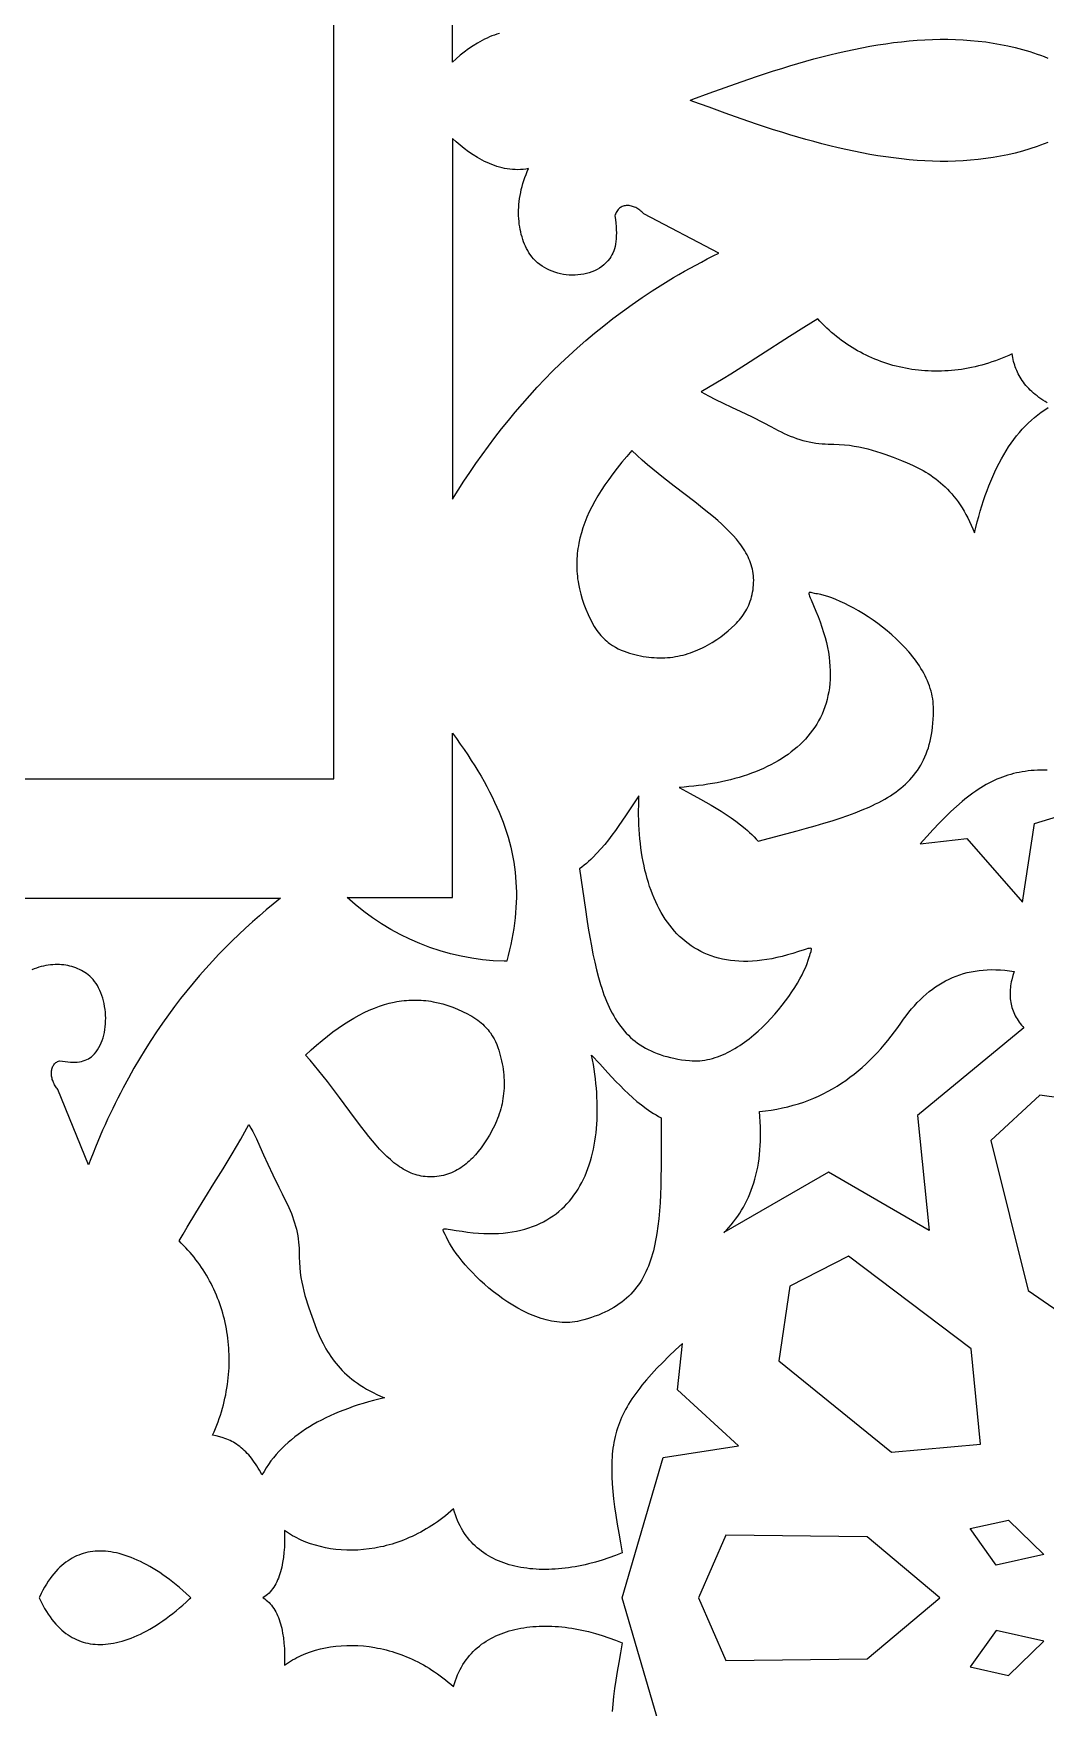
# Model space of a CAD drawing. Extents: x -580 to 580, y -400 to 400.
# Drawn here: x 462.3 to 505, y -334.2 to -263.5 of the extents above; entities that cross this region are included whole.
import ezdxf

# ---------------------------------------------------------------- set-up
doc = ezdxf.new("R2010")
doc.units = 0
doc.layers.add('LAYER_1', color=18, linetype='CONTINUOUS')
doc.layers.add('LAYER_2', color=174, linetype='CONTINUOUS')

msp = doc.modelspace()

# ---------------------------------------------------------------- linework, layer by layer
at = {"layer": 'LAYER_1'}
for points in [[(481.989, -263.539), (481.882, -263.571), (481.776, -263.607), (481.671, -263.646), (481.567, -263.688), (481.464, -263.734), (481.362, -263.782), (481.262, -263.834), (481.162, -263.887), (481.064, -263.944), (480.872, -264.063), (480.685, -264.191), (480.504, -264.324), (480.329, -264.462), (480.161, -264.604), (480, -264.749), (480, -249.522)], [(505.117, -268.147), (504.967, -268.205), (504.816, -268.261), (504.667, -268.314), (504.36, -268.414), (504.054, -268.505), (503.747, -268.586), (503.438, -268.658), (503.127, -268.722), (502.815, -268.777), (502.501, -268.823), (502.185, -268.862), (501.868, -268.892), (501.549, -268.915), (501.229, -268.929), (500.907, -268.937), (500.583, -268.937), (500.259, -268.93), (499.932, -268.916), (499.605, -268.896), (499.276, -268.868), (498.946, -268.835), (498.615, -268.795), (498.283, -268.75), (497.95, -268.699), (497.616, -268.642), (497.281, -268.58), (496.945, -268.512), (496.608, -268.44), (496.271, -268.363), (495.933, -268.281), (495.595, -268.195), (495.256, -268.105), (494.916, -268.011), (494.576, -267.914), (494.236, -267.813), (493.896, -267.708), (493.556, -267.601), (492.874, -267.377), (492.192, -267.145), (491.511, -266.904), (490.832, -266.657), (490.153, -266.405), (490.044, -266.364), (490.048, -266.361), (490.044, -266.358), (490.153, -266.317), (490.832, -266.066), (491.511, -265.819), (492.192, -265.578), (492.874, -265.345), (493.556, -265.121), (493.896, -265.014), (494.236, -264.91), (494.576, -264.809), (494.916, -264.711), (495.256, -264.617), (495.595, -264.527), (495.933, -264.441), (496.271, -264.36), (496.608, -264.283), (496.945, -264.21), (497.281, -264.143), (497.616, -264.081), (497.95, -264.024), (498.283, -263.973), (498.615, -263.927), (498.946, -263.888), (499.276, -263.854), (499.605, -263.827), (499.932, -263.806), (500.259, -263.793), (500.583, -263.786), (500.907, -263.786), (501.229, -263.793), (501.549, -263.808), (501.868, -263.831), (502.185, -263.861), (502.501, -263.899), (502.815, -263.946), (503.127, -264.001), (503.438, -264.064), (503.747, -264.137), (504.054, -264.218), (504.36, -264.308), (504.667, -264.409), (504.816, -264.462), (504.967, -264.517), (505.117, -264.576)], [(505.098, -279.127), (505.005, -279.072), (504.915, -279.015), (504.829, -278.957), (504.746, -278.898), (504.667, -278.838), (504.591, -278.777), (504.518, -278.715), (504.448, -278.653), (504.382, -278.589), (504.318, -278.524), (504.258, -278.459), (504.2, -278.393), (504.146, -278.325), (504.094, -278.257), (504.045, -278.188), (503.999, -278.119), (503.956, -278.048), (503.915, -277.977), (503.877, -277.905), (503.842, -277.832), (503.809, -277.758), (503.779, -277.684), (503.751, -277.609), (503.725, -277.533), (503.681, -277.379), (503.646, -277.223), (503.619, -277.064), (503.478, -277.129), (503.336, -277.19), (503.194, -277.249), (503.051, -277.304), (502.909, -277.357), (502.766, -277.406), (502.623, -277.453), (502.481, -277.496), (502.338, -277.536), (502.195, -277.574), (502.052, -277.608), (501.909, -277.639), (501.767, -277.668), (501.624, -277.693), (501.482, -277.716), (501.34, -277.736), (501.198, -277.753), (501.056, -277.767), (500.915, -277.778), (500.773, -277.786), (500.633, -277.792), (500.493, -277.794), (500.353, -277.794), (500.213, -277.791), (500.075, -277.786), (499.936, -277.778), (499.799, -277.766), (499.661, -277.753), (499.525, -277.736), (499.389, -277.717), (499.254, -277.695), (499.12, -277.671), (498.986, -277.644), (498.854, -277.614), (498.722, -277.582), (498.591, -277.547), (498.461, -277.51), (498.331, -277.47), (498.203, -277.427), (498.076, -277.382), (497.95, -277.335), (497.825, -277.285), (497.701, -277.232), (497.578, -277.178), (497.457, -277.12), (497.337, -277.06), (497.218, -276.998), (497.1, -276.934), (496.983, -276.867), (496.868, -276.797), (496.755, -276.726), (496.642, -276.652), (496.532, -276.575), (496.422, -276.497), (496.314, -276.416), (496.208, -276.333), (496.104, -276.247), (496.001, -276.159), (495.899, -276.069), (495.8, -275.977), (495.702, -275.883), (495.606, -275.787), (495.511, -275.688), (495.419, -275.587), (495.127, -275.763), (494.831, -275.945), (494.23, -276.324), (492.998, -277.119), (492.374, -277.521), (491.746, -277.918), (491.433, -278.111), (491.119, -278.301), (490.807, -278.486), (490.496, -278.665), (490.65, -278.752), (490.802, -278.834), (491.109, -278.99), (491.43, -279.143), (491.78, -279.307), (492.173, -279.492), (492.622, -279.711), (493.143, -279.974), (493.435, -280.126), (493.75, -280.293), (493.874, -280.358), (494, -280.419), (494.129, -280.477), (494.259, -280.532), (494.39, -280.584), (494.523, -280.631), (494.656, -280.675), (494.79, -280.715), (494.925, -280.75), (495.06, -280.782), (495.195, -280.808), (495.329, -280.831), (495.463, -280.848), (495.596, -280.86), (495.728, -280.867), (495.858, -280.869), (496.095, -280.872), (496.322, -280.882), (496.541, -280.899), (496.752, -280.922), (496.955, -280.952), (497.153, -280.988), (497.344, -281.028), (497.531, -281.074), (497.714, -281.124), (497.894, -281.178), (498.071, -281.236), (498.246, -281.296), (498.595, -281.425), (498.947, -281.56), (499.182, -281.655), (499.413, -281.758), (499.64, -281.868), (499.751, -281.926), (499.861, -281.987), (499.97, -282.051), (500.078, -282.118), (500.184, -282.187), (500.289, -282.26), (500.392, -282.336), (500.494, -282.416), (500.595, -282.499), (500.693, -282.586), (500.791, -282.677), (500.886, -282.772), (500.98, -282.871), (501.072, -282.975), (501.163, -283.083), (501.252, -283.196), (501.339, -283.314), (501.424, -283.437), (501.507, -283.565), (501.588, -283.699), (501.667, -283.838), (501.744, -283.983), (501.819, -284.133), (501.892, -284.29), (501.963, -284.453), (502.032, -284.622), (502.089, -284.385), (502.148, -284.151), (502.209, -283.921), (502.273, -283.695), (502.34, -283.474), (502.41, -283.256), (502.483, -283.043), (502.558, -282.834), (502.636, -282.629), (502.717, -282.429), (502.8, -282.233), (502.887, -282.041), (502.977, -281.854), (503.07, -281.672), (503.165, -281.494), (503.264, -281.321), (503.366, -281.153), (503.471, -280.989), (503.58, -280.831), (503.691, -280.677), (503.806, -280.528), (503.924, -280.384), (504.045, -280.246), (504.17, -280.112), (504.299, -279.984), (504.43, -279.861), (504.565, -279.743), (504.704, -279.631), (504.846, -279.524), (504.992, -279.422), (505.142, -279.326)], [(505.091, -294.627), (504.952, -294.627), (504.815, -294.63), (504.681, -294.635), (504.548, -294.643), (504.418, -294.654), (504.29, -294.668), (504.164, -294.684), (504.039, -294.703), (503.917, -294.725), (503.795, -294.751), (503.675, -294.779), (503.557, -294.81), (503.439, -294.844), (503.323, -294.882), (503.208, -294.923), (503.093, -294.967), (502.979, -295.014), (502.866, -295.065), (502.753, -295.119), (502.64, -295.177), (502.528, -295.238), (502.416, -295.303), (502.304, -295.372), (502.191, -295.444), (502.079, -295.52), (501.966, -295.6), (501.853, -295.683), (501.739, -295.771), (501.624, -295.862), (501.508, -295.957), (501.275, -296.16), (501.036, -296.38), (500.792, -296.616), (500.541, -296.87), (500.283, -297.142), (500.016, -297.432), (499.74, -297.741), (501.707, -297.517), (504.06, -300.21), (504.557, -296.888), (510.477, -295.08)], [(460.881, -300.041), (472.744, -300.041), (472.447, -300.282), (472.152, -300.528), (471.859, -300.779), (471.569, -301.035), (471.28, -301.297), (470.994, -301.565), (470.71, -301.838), (470.429, -302.118), (470.15, -302.405), (469.874, -302.698), (469.601, -302.998), (469.33, -303.305), (469.062, -303.619), (468.798, -303.941), (468.536, -304.271), (468.278, -304.609), (468.022, -304.955), (467.771, -305.31), (467.522, -305.673), (467.277, -306.045), (467.036, -306.426), (466.798, -306.817), (466.565, -307.217), (466.335, -307.627), (466.109, -308.047), (465.998, -308.261), (465.887, -308.478), (465.778, -308.697), (465.669, -308.919), (465.562, -309.143), (465.456, -309.37), (465.351, -309.6), (465.247, -309.833), (465.144, -310.068), (465.042, -310.307), (464.942, -310.548), (464.842, -310.792), (464.744, -311.039), (464.646, -311.289), (463.36, -308.114), (463.328, -308.075), (463.297, -308.035), (463.268, -307.994), (463.241, -307.952), (463.216, -307.909), (463.194, -307.865), (463.173, -307.82), (463.154, -307.775), (463.138, -307.73), (463.123, -307.685), (463.111, -307.639), (463.101, -307.593), (463.094, -307.548), (463.088, -307.503), (463.085, -307.458), (463.085, -307.414), (463.087, -307.371), (463.091, -307.328), (463.098, -307.286), (463.107, -307.246), (463.119, -307.207), (463.133, -307.169), (463.15, -307.133), (463.17, -307.098), (463.192, -307.065), (463.217, -307.034), (463.245, -307.005), (463.276, -306.978), (463.309, -306.954), (463.345, -306.932), (463.384, -306.912), (463.426, -306.895), (463.549, -306.918), (463.666, -306.936), (463.778, -306.949), (463.885, -306.957), (463.987, -306.96), (464.085, -306.959), (464.178, -306.952), (464.267, -306.941), (464.351, -306.925), (464.431, -306.904), (464.507, -306.879), (464.578, -306.848), (464.646, -306.813), (464.711, -306.773), (464.771, -306.729), (464.828, -306.679), (464.902, -306.604), (464.97, -306.523), (465.032, -306.436), (465.09, -306.344), (465.141, -306.246), (465.188, -306.144), (465.229, -306.039), (465.265, -305.929), (465.295, -305.816), (465.321, -305.701), (465.341, -305.583), (465.357, -305.463), (465.367, -305.341), (465.373, -305.219), (465.374, -305.096), (465.37, -304.973), (465.361, -304.85), (465.347, -304.728), (465.329, -304.606), (465.307, -304.487), (465.28, -304.369), (465.248, -304.253), (465.212, -304.141), (465.172, -304.032), (465.127, -303.926), (465.078, -303.824), (465.025, -303.727), (464.968, -303.635), (464.907, -303.549), (464.842, -303.468), (464.773, -303.393), (464.7, -303.325), (464.635, -303.272), (464.567, -303.221), (464.498, -303.174), (464.426, -303.129), (464.352, -303.087), (464.276, -303.048), (464.198, -303.013), (464.118, -302.98), (464.037, -302.951), (463.953, -302.925), (463.868, -302.902), (463.782, -302.883), (463.694, -302.866), (463.605, -302.854), (463.515, -302.844), (463.423, -302.839), (463.33, -302.836), (463.237, -302.838), (463.142, -302.843), (463.047, -302.851), (462.951, -302.864), (462.854, -302.88), (462.757, -302.9), (462.659, -302.923), (462.56, -302.951), (462.462, -302.983), (462.363, -303.018), (462.264, -303.058)], [(488.891, -335.483), (487.158, -329.563), (488.891, -323.643), (492.076, -323.146), (489.494, -320.793), (489.708, -318.826), (489.413, -319.102), (489.135, -319.369), (488.874, -319.627), (488.631, -319.878), (488.404, -320.122), (488.193, -320.361), (487.999, -320.595), (487.907, -320.71), (487.82, -320.825), (487.736, -320.939), (487.656, -321.052), (487.579, -321.165), (487.507, -321.277), (487.437, -321.39), (487.372, -321.502), (487.31, -321.614), (487.251, -321.726), (487.195, -321.839), (487.143, -321.952), (487.095, -322.065), (487.049, -322.179), (487.007, -322.294), (486.968, -322.409), (486.932, -322.525), (486.899, -322.643), (486.869, -322.761), (486.842, -322.881), (486.818, -323.003), (486.797, -323.125), (486.778, -323.25), (486.762, -323.376), (486.749, -323.504), (486.739, -323.634), (486.732, -323.767), (486.726, -323.901), (486.724, -324.038), (486.724, -324.177), (486.731, -324.463), (486.747, -324.761), (486.772, -325.071), (486.806, -325.394), (486.847, -325.731), (486.897, -326.083), (486.954, -326.451), (487.018, -326.836), (487.088, -327.239), (487.164, -327.66), (486.884, -327.775), (486.601, -327.879), (486.317, -327.974), (486.033, -328.06), (485.748, -328.135), (485.606, -328.169), (485.463, -328.2), (485.322, -328.228), (485.18, -328.254), (485.039, -328.278), (484.898, -328.299), (484.758, -328.317), (484.618, -328.332), (484.479, -328.345), (484.341, -328.355), (484.203, -328.362), (484.067, -328.367), (483.931, -328.368), (483.797, -328.367), (483.663, -328.364), (483.531, -328.357), (483.399, -328.347), (483.27, -328.335), (483.141, -328.32), (483.014, -328.301), (482.888, -328.28), (482.764, -328.256), (482.642, -328.229), (482.522, -328.199), (482.403, -328.166), (482.286, -328.13), (482.171, -328.091), (482.058, -328.049), (481.947, -328.003), (481.838, -327.955), (481.731, -327.904), (481.627, -327.849), (481.525, -327.791), (481.425, -327.73), (481.328, -327.666), (481.234, -327.599), (481.142, -327.528), (481.053, -327.454), (480.966, -327.377), (480.883, -327.297), (480.802, -327.213), (480.725, -327.126), (480.65, -327.035), (480.579, -326.942), (480.511, -326.845), (480.446, -326.744), (480.384, -326.64), (480.326, -326.532), (480.271, -326.422), (480.22, -326.307), (480.172, -326.189), (480.129, -326.068), (480.089, -325.943), (480.052, -325.814), (479.941, -325.912), (479.829, -326.007), (479.715, -326.099), (479.601, -326.188), (479.486, -326.273), (479.371, -326.356), (479.254, -326.436), (479.137, -326.513), (479.02, -326.587), (478.902, -326.658), (478.783, -326.727), (478.664, -326.792), (478.544, -326.855), (478.424, -326.914), (478.304, -326.971), (478.183, -327.026), (478.062, -327.077), (477.941, -327.126), (477.82, -327.172), (477.699, -327.215), (477.577, -327.256), (477.456, -327.294), (477.334, -327.329), (477.213, -327.362), (477.091, -327.392), (476.97, -327.419), (476.849, -327.444), (476.729, -327.466), (476.488, -327.503), (476.249, -327.53), (476.012, -327.547), (475.777, -327.555), (475.544, -327.553), (475.315, -327.541), (475.089, -327.521), (474.866, -327.491), (474.647, -327.452), (474.433, -327.404), (474.224, -327.348), (474.019, -327.283), (473.82, -327.21), (473.723, -327.17), (473.627, -327.129), (473.533, -327.085), (473.44, -327.039), (473.349, -326.991), (473.26, -326.942), (473.172, -326.89), (473.086, -326.836), (473.002, -326.781), (472.92, -326.724), (472.924, -326.965), (472.922, -327.2), (472.913, -327.43), (472.897, -327.653), (472.873, -327.868), (472.84, -328.076), (472.821, -328.176), (472.8, -328.274), (472.777, -328.37), (472.751, -328.464), (472.724, -328.555), (472.694, -328.643), (472.662, -328.729), (472.627, -328.812), (472.59, -328.891), (472.551, -328.969), (472.51, -329.043), (472.466, -329.113), (472.419, -329.181), (472.37, -329.245), (472.319, -329.306), (472.265, -329.364), (472.208, -329.418), (472.149, -329.468), (472.087, -329.515), (472.022, -329.558), (472.005, -329.558), (472.013, -329.563), (472.005, -329.569), (472.022, -329.569), (472.087, -329.612), (472.149, -329.658), (472.208, -329.709), (472.265, -329.763), (472.319, -329.82), (472.37, -329.881), (472.419, -329.946), (472.466, -330.013), (472.51, -330.084), (472.551, -330.158), (472.59, -330.235), (472.627, -330.315), (472.662, -330.398), (472.694, -330.484), (472.724, -330.572), (472.751, -330.663), (472.777, -330.756), (472.8, -330.852), (472.821, -330.95), (472.84, -331.051), (472.873, -331.258), (472.897, -331.474), (472.913, -331.697), (472.922, -331.926), (472.924, -332.162), (472.92, -332.403), (473.002, -332.346), (473.086, -332.29), (473.172, -332.237), (473.26, -332.185), (473.349, -332.135), (473.44, -332.088), (473.533, -332.042), (473.627, -331.998), (473.723, -331.956), (473.82, -331.917), (474.019, -331.844), (474.224, -331.779), (474.433, -331.722), (474.647, -331.675), (474.866, -331.636), (475.089, -331.606), (475.315, -331.585), (475.544, -331.574), (475.777, -331.572), (476.012, -331.579), (476.249, -331.596), (476.488, -331.623), (476.729, -331.66), (476.849, -331.683), (476.97, -331.708), (477.091, -331.735), (477.213, -331.765), (477.334, -331.798), (477.456, -331.833), (477.577, -331.871), (477.699, -331.912), (477.82, -331.955), (477.941, -332.001), (478.062, -332.05), (478.183, -332.101), (478.304, -332.155), (478.424, -332.212), (478.544, -332.272), (478.664, -332.335), (478.783, -332.4), (478.902, -332.468), (479.02, -332.54), (479.137, -332.614), (479.254, -332.691), (479.371, -332.77), (479.486, -332.853), (479.601, -332.939), (479.715, -333.028), (479.829, -333.12), (479.941, -333.214), (480.052, -333.312), (480.089, -333.184), (480.129, -333.059), (480.172, -332.937), (480.22, -332.819), (480.271, -332.705), (480.326, -332.594), (480.384, -332.487), (480.446, -332.383), (480.511, -332.282), (480.579, -332.185), (480.65, -332.091), (480.725, -332.001), (480.802, -331.914), (480.883, -331.83), (480.966, -331.75), (481.053, -331.672), (481.142, -331.599), (481.234, -331.528), (481.328, -331.461), (481.425, -331.396), (481.525, -331.335), (481.627, -331.278), (481.731, -331.223), (481.838, -331.172), (481.947, -331.123), (482.058, -331.078), (482.171, -331.036), (482.286, -330.997), (482.403, -330.961), (482.522, -330.928), (482.642, -330.898), (482.764, -330.87), (482.888, -330.846), (483.014, -330.825), (483.141, -330.807), (483.27, -330.792), (483.399, -330.779), (483.531, -330.77), (483.663, -330.763), (483.797, -330.759), (483.931, -330.758), (484.067, -330.76), (484.203, -330.764), (484.341, -330.772), (484.479, -330.782), (484.618, -330.794), (484.758, -330.81), (484.898, -330.828), (485.039, -330.849), (485.18, -330.872), (485.322, -330.898), (485.463, -330.927), (485.606, -330.958), (485.748, -330.992), (486.033, -331.067), (486.317, -331.152), (486.601, -331.247), (486.884, -331.352), (487.164, -331.466), (487.088, -331.888), (487.018, -332.291), (486.954, -332.676), (486.897, -333.044), (486.847, -333.396), (486.806, -333.733), (486.772, -334.056), (486.747, -334.366)]]:
    msp.add_lwpolyline(points, dxfattribs=at)
for points in [[(480, -283.201), (480.241, -282.82), (480.487, -282.441), (480.738, -282.066), (480.994, -281.693), (481.256, -281.322), (481.524, -280.955), (481.798, -280.591), (482.078, -280.23), (482.364, -279.872), (482.657, -279.517), (482.957, -279.166), (483.264, -278.819), (483.579, -278.475), (483.901, -278.136), (484.23, -277.8), (484.568, -277.468), (484.914, -277.141), (485.269, -276.817), (485.632, -276.498), (486.004, -276.184), (486.386, -275.874), (486.776, -275.57), (487.177, -275.27), (487.587, -274.975), (488.007, -274.685), (488.221, -274.542), (488.437, -274.4), (488.656, -274.259), (488.878, -274.12), (489.103, -273.983), (489.33, -273.846), (489.56, -273.712), (489.792, -273.578), (490.028, -273.446), (490.266, -273.315), (490.507, -273.186), (490.751, -273.058), (490.998, -272.932), (491.248, -272.807), (488.073, -271.156), (488.035, -271.115), (487.995, -271.075), (487.953, -271.038), (487.911, -271.004), (487.868, -270.972), (487.824, -270.942), (487.78, -270.916), (487.735, -270.892), (487.689, -270.871), (487.644, -270.852), (487.598, -270.837), (487.553, -270.824), (487.507, -270.814), (487.462, -270.807), (487.417, -270.804), (487.373, -270.803), (487.33, -270.805), (487.287, -270.811), (487.246, -270.819), (487.205, -270.831), (487.166, -270.846), (487.128, -270.865), (487.092, -270.887), (487.057, -270.912), (487.024, -270.941), (486.993, -270.973), (486.964, -271.008), (486.937, -271.048), (486.913, -271.091), (486.891, -271.137), (486.871, -271.187), (486.855, -271.241), (486.877, -271.398), (486.895, -271.549), (486.908, -271.693), (486.916, -271.83), (486.919, -271.961), (486.918, -272.087), (486.911, -272.206), (486.9, -272.32), (486.884, -272.428), (486.863, -272.531), (486.838, -272.628), (486.808, -272.72), (486.773, -272.807), (486.733, -272.89), (486.688, -272.967), (486.639, -273.04), (486.564, -273.135), (486.482, -273.222), (486.395, -273.303), (486.303, -273.376), (486.206, -273.442), (486.104, -273.502), (485.998, -273.555), (485.888, -273.601), (485.775, -273.64), (485.66, -273.673), (485.542, -273.699), (485.422, -273.719), (485.301, -273.733), (485.178, -273.74), (485.055, -273.741), (484.932, -273.736), (484.809, -273.724), (484.687, -273.707), (484.566, -273.684), (484.446, -273.655), (484.328, -273.62), (484.213, -273.579), (484.1, -273.533), (483.991, -273.481), (483.885, -273.424), (483.784, -273.362), (483.687, -273.294), (483.595, -273.22), (483.508, -273.142), (483.427, -273.058), (483.353, -272.97), (483.285, -272.876), (483.231, -272.792), (483.181, -272.706), (483.133, -272.616), (483.088, -272.524), (483.046, -272.429), (483.008, -272.332), (482.972, -272.232), (482.94, -272.129), (482.91, -272.024), (482.884, -271.918), (482.861, -271.809), (482.842, -271.698), (482.826, -271.585), (482.813, -271.471), (482.804, -271.355), (482.798, -271.237), (482.796, -271.118), (482.797, -270.998), (482.802, -270.877), (482.811, -270.754), (482.823, -270.631), (482.839, -270.507), (482.859, -270.382), (482.883, -270.256), (482.91, -270.13), (482.942, -270.003), (482.977, -269.876), (483.017, -269.749), (483.061, -269.622), (483.109, -269.495), (483.161, -269.368), (483.217, -269.242), (483.102, -269.262), (482.988, -269.276), (482.875, -269.285), (482.761, -269.289), (482.649, -269.288), (482.537, -269.282), (482.426, -269.271), (482.316, -269.255), (482.206, -269.235), (482.097, -269.211), (481.989, -269.183), (481.882, -269.151), (481.776, -269.116), (481.671, -269.077), (481.567, -269.034), (481.464, -268.989), (481.362, -268.94), (481.262, -268.889), (481.162, -268.835), (481.064, -268.779), (480.872, -268.659), (480.685, -268.532), (480.504, -268.399), (480.329, -268.26), (480.161, -268.118), (480, -267.974)], [(487.571, -281.147), (487.355, -281.395), (487.149, -281.64), (486.955, -281.882), (486.771, -282.122), (486.597, -282.359), (486.435, -282.594), (486.282, -282.826), (486.141, -283.057), (486.01, -283.285), (485.889, -283.512), (485.779, -283.737), (485.68, -283.96), (485.591, -284.182), (485.512, -284.402), (485.443, -284.621), (485.385, -284.84), (485.337, -285.057), (485.317, -285.165), (485.3, -285.273), (485.285, -285.381), (485.272, -285.488), (485.262, -285.596), (485.255, -285.703), (485.25, -285.81), (485.248, -285.918), (485.248, -286.025), (485.251, -286.132), (485.256, -286.238), (485.264, -286.345), (485.274, -286.452), (485.287, -286.559), (485.302, -286.666), (485.32, -286.773), (485.363, -286.986), (485.416, -287.2), (485.479, -287.415), (485.552, -287.63), (485.635, -287.845), (485.727, -288.061), (485.83, -288.279), (485.881, -288.379), (485.934, -288.475), (485.988, -288.566), (486.043, -288.652), (486.098, -288.734), (486.155, -288.811), (486.213, -288.884), (486.271, -288.953), (486.331, -289.018), (486.39, -289.079), (486.451, -289.136), (486.511, -289.19), (486.572, -289.241), (486.634, -289.288), (486.757, -289.374), (486.88, -289.448), (487.003, -289.513), (487.125, -289.568), (487.246, -289.616), (487.364, -289.657), (487.479, -289.692), (487.698, -289.752), (487.818, -289.781), (487.937, -289.807), (488.055, -289.829), (488.172, -289.848), (488.288, -289.864), (488.404, -289.876), (488.519, -289.885), (488.633, -289.891), (488.746, -289.893), (488.859, -289.893), (488.97, -289.889), (489.081, -289.882), (489.191, -289.871), (489.301, -289.858), (489.41, -289.841), (489.518, -289.822), (489.625, -289.799), (489.732, -289.774), (489.837, -289.745), (489.943, -289.714), (490.047, -289.679), (490.151, -289.642), (490.254, -289.602), (490.357, -289.559), (490.459, -289.513), (490.56, -289.464), (490.661, -289.413), (490.761, -289.359), (490.86, -289.302), (490.959, -289.243), (491.155, -289.116), (491.322, -288.999), (491.483, -288.879), (491.636, -288.755), (491.782, -288.627), (491.92, -288.495), (491.986, -288.427), (492.049, -288.358), (492.11, -288.287), (492.168, -288.215), (492.224, -288.142), (492.278, -288.067), (492.328, -287.99), (492.376, -287.912), (492.421, -287.832), (492.463, -287.751), (492.503, -287.667), (492.539, -287.582), (492.571, -287.495), (492.601, -287.406), (492.628, -287.314), (492.65, -287.221), (492.67, -287.125), (492.686, -287.028), (492.698, -286.928), (492.707, -286.826), (492.712, -286.721), (492.713, -286.614), (492.71, -286.519), (492.703, -286.425), (492.692, -286.332), (492.678, -286.24), (492.66, -286.149), (492.638, -286.06), (492.612, -285.971), (492.583, -285.883), (492.55, -285.796), (492.515, -285.71), (492.475, -285.625), (492.433, -285.54), (492.387, -285.456), (492.338, -285.373), (492.287, -285.291), (492.232, -285.209), (492.174, -285.127), (492.114, -285.046), (491.985, -284.886), (491.846, -284.727), (491.697, -284.57), (491.538, -284.413), (491.372, -284.256), (491.197, -284.1), (491.015, -283.944), (490.826, -283.787), (490.631, -283.629), (490.224, -283.31), (489.361, -282.647), (488.915, -282.298), (488.69, -282.118), (488.465, -281.933), (488.239, -281.745), (488.015, -281.551), (487.792, -281.352)], [(495.237, -287.687), (495.339, -287.922), (495.433, -288.152), (495.518, -288.379), (495.595, -288.602), (495.665, -288.821), (495.726, -289.036), (495.779, -289.247), (495.825, -289.454), (495.863, -289.658), (495.893, -289.858), (495.916, -290.054), (495.932, -290.246), (495.941, -290.435), (495.942, -290.62), (495.937, -290.801), (495.925, -290.978), (495.906, -291.152), (495.88, -291.322), (495.848, -291.488), (495.81, -291.651), (495.766, -291.81), (495.715, -291.965), (495.658, -292.117), (495.596, -292.265), (495.527, -292.409), (495.453, -292.55), (495.374, -292.688), (495.288, -292.821), (495.198, -292.951), (495.103, -293.078), (495.002, -293.201), (494.896, -293.321), (494.786, -293.437), (494.67, -293.549), (494.55, -293.658), (494.426, -293.764), (494.297, -293.866), (494.164, -293.965), (494.027, -294.06), (493.885, -294.152), (493.74, -294.24), (493.591, -294.325), (493.438, -294.407), (493.282, -294.485), (493.122, -294.56), (492.959, -294.631), (492.792, -294.699), (492.622, -294.764), (492.45, -294.826), (492.274, -294.884), (492.096, -294.939), (491.914, -294.99), (491.731, -295.039), (491.545, -295.084), (491.356, -295.125), (491.166, -295.164), (490.973, -295.199), (490.778, -295.231), (490.582, -295.26), (490.383, -295.286), (490.183, -295.309), (489.982, -295.328), (489.779, -295.344), (489.575, -295.358), (490.028, -295.612), (490.476, -295.859), (490.916, -296.107), (491.133, -296.234), (491.346, -296.364), (491.556, -296.499), (491.762, -296.638), (491.965, -296.783), (492.163, -296.936), (492.356, -297.096), (492.451, -297.18), (492.544, -297.266), (492.636, -297.354), (492.727, -297.446), (492.817, -297.54), (492.904, -297.636), (494.554, -297.192), (494.939, -297.085), (495.312, -296.979), (495.673, -296.873), (496.023, -296.766), (496.36, -296.657), (496.685, -296.546), (496.998, -296.432), (497.297, -296.313), (497.584, -296.19), (497.722, -296.126), (497.858, -296.061), (497.989, -295.994), (498.118, -295.926), (498.243, -295.856), (498.364, -295.784), (498.482, -295.71), (498.597, -295.635), (498.708, -295.557), (498.816, -295.477), (498.92, -295.394), (499.021, -295.309), (499.118, -295.222), (499.211, -295.132), (499.3, -295.04), (499.386, -294.944), (499.469, -294.846), (499.547, -294.745), (499.622, -294.641), (499.693, -294.534), (499.76, -294.424), (499.823, -294.31), (499.883, -294.193), (499.938, -294.072), (499.99, -293.948), (500.038, -293.82), (500.082, -293.688), (500.121, -293.552), (500.157, -293.413), (500.189, -293.269), (500.217, -293.121), (500.24, -292.969), (500.259, -292.813), (500.275, -292.652), (500.286, -292.487), (500.293, -292.317), (500.296, -292.142), (500.294, -291.963), (500.289, -291.85), (500.28, -291.738), (500.265, -291.627), (500.246, -291.516), (500.223, -291.405), (500.195, -291.295), (500.163, -291.186), (500.126, -291.077), (500.086, -290.969), (500.042, -290.861), (499.994, -290.755), (499.943, -290.649), (499.888, -290.544), (499.829, -290.44), (499.768, -290.337), (499.703, -290.234), (499.635, -290.133), (499.565, -290.033), (499.492, -289.934), (499.416, -289.836), (499.337, -289.739), (499.257, -289.643), (499.089, -289.455), (498.913, -289.272), (498.73, -289.095), (498.541, -288.924), (498.348, -288.759), (498.15, -288.6), (497.95, -288.448), (497.748, -288.303), (497.545, -288.165), (497.342, -288.035), (497.141, -287.913), (496.941, -287.799), (496.745, -287.693), (496.553, -287.597), (496.366, -287.51), (496.185, -287.432), (496.012, -287.364), (495.847, -287.306), (495.691, -287.259), (495.545, -287.222), (495.411, -287.197), (495.342, -287.184), (495.28, -287.17), (495.175, -287.144), (495.133, -287.134), (495.099, -287.13), (495.073, -287.131), (495.062, -287.135), (495.054, -287.141), (495.048, -287.149), (495.045, -287.16), (495.043, -287.19), (495.051, -287.232), (495.069, -287.289), (495.096, -287.361), (495.132, -287.45)], [(475.558, -300.003), (480, -300.002), (480, -293.065), (480.171, -293.3), (480.337, -293.533), (480.497, -293.764), (480.651, -293.993), (480.799, -294.219), (480.942, -294.444), (481.079, -294.668), (481.21, -294.889), (481.336, -295.11), (481.456, -295.329), (481.57, -295.546), (481.679, -295.762), (481.782, -295.978), (481.88, -296.192), (481.972, -296.405), (482.059, -296.618), (482.14, -296.83), (482.215, -297.041), (482.285, -297.252), (482.349, -297.463), (482.408, -297.673), (482.462, -297.883), (482.51, -298.094), (482.553, -298.304), (482.59, -298.514), (482.622, -298.725), (482.648, -298.936), (482.67, -299.148), (482.685, -299.36), (482.696, -299.573), (482.701, -299.786), (482.701, -300.001), (482.696, -300.216), (482.685, -300.433), (482.669, -300.651), (482.648, -300.87), (482.622, -301.091), (482.59, -301.313), (482.553, -301.537), (482.512, -301.762), (482.465, -301.99), (482.413, -302.219), (482.355, -302.451), (482.293, -302.684), (482.292, -302.698), (482.187, -302.701), (481.727, -302.677), (481.269, -302.633), (480.816, -302.569), (480.367, -302.484), (479.923, -302.38), (479.484, -302.257), (479.053, -302.114), (478.628, -301.952), (478.211, -301.771), (477.802, -301.572), (477.402, -301.355), (477.011, -301.119), (476.631, -300.866), (476.262, -300.595), (475.904, -300.308)], [(494.606, -302.288), (494.372, -302.364), (494.143, -302.432), (493.918, -302.493), (493.697, -302.545), (493.481, -302.59), (493.27, -302.627), (493.063, -302.656), (492.86, -302.679), (492.662, -302.694), (492.468, -302.702), (492.279, -302.702), (492.094, -302.696), (491.913, -302.684), (491.736, -302.664), (491.564, -302.638), (491.396, -302.605), (491.233, -302.567), (491.073, -302.521), (490.918, -302.47), (490.767, -302.413), (490.62, -302.35), (490.477, -302.281), (490.338, -302.207), (490.203, -302.127), (490.072, -302.042), (489.946, -301.951), (489.823, -301.855), (489.704, -301.754), (489.589, -301.648), (489.478, -301.537), (489.371, -301.422), (489.268, -301.302), (489.169, -301.177), (489.074, -301.048), (488.982, -300.915), (488.894, -300.778), (488.81, -300.636), (488.73, -300.491), (488.653, -300.342), (488.58, -300.189), (488.511, -300.033), (488.445, -299.873), (488.383, -299.709), (488.325, -299.543), (488.27, -299.373), (488.219, -299.201), (488.171, -299.025), (488.126, -298.847), (488.086, -298.666), (488.048, -298.483), (488.014, -298.297), (487.984, -298.108), (487.957, -297.918), (487.933, -297.725), (487.913, -297.531), (487.896, -297.334), (487.882, -297.136), (487.871, -296.936), (487.864, -296.735), (487.86, -296.532), (487.859, -296.328), (487.861, -296.123), (487.867, -295.917), (487.875, -295.71), (487.586, -296.137), (487.304, -296.56), (487.022, -296.975), (486.878, -297.179), (486.732, -297.379), (486.582, -297.575), (486.428, -297.767), (486.268, -297.954), (486.102, -298.136), (485.929, -298.313), (485.84, -298.398), (485.748, -298.483), (485.654, -298.566), (485.558, -298.647), (485.459, -298.726), (485.358, -298.803), (485.611, -300.515), (485.673, -300.915), (485.735, -301.303), (485.799, -301.679), (485.865, -302.043), (485.934, -302.395), (486.007, -302.735), (486.084, -303.063), (486.166, -303.379), (486.254, -303.681), (486.3, -303.828), (486.348, -303.972), (486.398, -304.112), (486.45, -304.249), (486.504, -304.383), (486.56, -304.514), (486.618, -304.641), (486.679, -304.765), (486.741, -304.886), (486.807, -305.004), (486.874, -305.118), (486.945, -305.229), (487.018, -305.336), (487.094, -305.441), (487.173, -305.542), (487.255, -305.639), (487.34, -305.733), (487.429, -305.824), (487.52, -305.911), (487.615, -305.995), (487.714, -306.075), (487.815, -306.152), (487.921, -306.225), (488.03, -306.295), (488.144, -306.361), (488.261, -306.423), (488.382, -306.483), (488.507, -306.538), (488.637, -306.59), (488.77, -306.638), (488.908, -306.683), (489.051, -306.724), (489.198, -306.762), (489.35, -306.795), (489.507, -306.825), (489.668, -306.852), (489.834, -306.874), (490.006, -306.893), (490.113, -306.901), (490.221, -306.905), (490.329, -306.903), (490.437, -306.896), (490.545, -306.885), (490.653, -306.87), (490.76, -306.85), (490.868, -306.826), (490.975, -306.798), (491.082, -306.765), (491.189, -306.729), (491.295, -306.69), (491.401, -306.646), (491.506, -306.599), (491.611, -306.549), (491.715, -306.496), (491.819, -306.439), (491.922, -306.379), (492.024, -306.317), (492.125, -306.252), (492.226, -306.184), (492.326, -306.114), (492.522, -305.966), (492.715, -305.81), (492.902, -305.646), (493.085, -305.475), (493.263, -305.299), (493.435, -305.118), (493.601, -304.934), (493.76, -304.747), (493.912, -304.558), (494.058, -304.369), (494.195, -304.18), (494.324, -303.992), (494.445, -303.806), (494.557, -303.624), (494.659, -303.446), (494.752, -303.273), (494.835, -303.106), (494.907, -302.946), (494.968, -302.795), (495.018, -302.652), (495.057, -302.52), (495.076, -302.452), (495.096, -302.39), (495.132, -302.288), (495.145, -302.247), (495.153, -302.213), (495.154, -302.186), (495.151, -302.176), (495.147, -302.167), (495.14, -302.16), (495.13, -302.155), (495.101, -302.15), (495.06, -302.153), (495.004, -302.164), (494.933, -302.183), (494.843, -302.21)], [(491.458, -314.152), (491.563, -314.044), (491.665, -313.934), (491.763, -313.82), (491.858, -313.703), (491.95, -313.583), (492.038, -313.46), (492.123, -313.334), (492.204, -313.205), (492.281, -313.072), (492.355, -312.937), (492.425, -312.798), (492.492, -312.655), (492.554, -312.509), (492.613, -312.36), (492.668, -312.207), (492.719, -312.051), (492.765, -311.891), (492.808, -311.728), (492.847, -311.561), (492.882, -311.39), (492.912, -311.215), (492.938, -311.037), (492.96, -310.855), (492.978, -310.669), (492.991, -310.479), (492.999, -310.286), (493.004, -310.088), (493.004, -309.886), (492.999, -309.68), (492.989, -309.47), (492.975, -309.256), (492.957, -309.038), (493.206, -309.011), (493.451, -308.978), (493.691, -308.937), (493.927, -308.891), (494.157, -308.837), (494.384, -308.778), (494.606, -308.711), (494.823, -308.639), (495.037, -308.561), (495.246, -308.476), (495.451, -308.386), (495.652, -308.29), (495.849, -308.188), (496.042, -308.081), (496.231, -307.968), (496.416, -307.85), (496.598, -307.726), (496.776, -307.597), (496.95, -307.464), (497.121, -307.325), (497.288, -307.181), (497.453, -307.032), (497.613, -306.879), (497.771, -306.721), (497.925, -306.559), (498.077, -306.392), (498.225, -306.221), (498.371, -306.046), (498.513, -305.866), (498.653, -305.683), (498.79, -305.496), (498.924, -305.305), (499.035, -305.148), (499.147, -304.997), (499.261, -304.851), (499.378, -304.71), (499.496, -304.575), (499.617, -304.445), (499.74, -304.321), (499.865, -304.202), (499.992, -304.088), (500.122, -303.98), (500.254, -303.878), (500.389, -303.781), (500.526, -303.69), (500.666, -303.605), (500.809, -303.526), (500.954, -303.453), (501.102, -303.386), (501.253, -303.325), (501.407, -303.269), (501.564, -303.22), (501.724, -303.178), (501.887, -303.141), (502.053, -303.111), (502.223, -303.087), (502.395, -303.069), (502.571, -303.058), (502.751, -303.053), (502.934, -303.055), (503.12, -303.064), (503.31, -303.079), (503.504, -303.101), (503.701, -303.13), (503.645, -303.306), (503.6, -303.477), (503.582, -303.562), (503.566, -303.646), (503.553, -303.729), (503.543, -303.811), (503.535, -303.892), (503.531, -303.972), (503.529, -304.051), (503.529, -304.13), (503.533, -304.207), (503.539, -304.284), (503.548, -304.36), (503.559, -304.434), (503.574, -304.508), (503.591, -304.581), (503.611, -304.654), (503.633, -304.725), (503.659, -304.795), (503.687, -304.865), (503.718, -304.933), (503.751, -305.001), (503.787, -305.068), (503.826, -305.134), (503.868, -305.199), (503.913, -305.263), (503.96, -305.326), (504.01, -305.389), (504.062, -305.45), (504.118, -305.511), (499.62, -309.214), (500.12, -314.064), (495.872, -311.595)], [(473.8, -306.657), (474.038, -306.441), (474.272, -306.235), (474.505, -306.041), (474.734, -305.857), (474.962, -305.683), (475.187, -305.521), (475.41, -305.368), (475.631, -305.227), (475.85, -305.096), (476.067, -304.975), (476.283, -304.865), (476.497, -304.766), (476.709, -304.677), (476.921, -304.598), (477.131, -304.529), (477.34, -304.471), (477.548, -304.423), (477.652, -304.403), (477.755, -304.386), (477.859, -304.371), (477.962, -304.358), (478.065, -304.348), (478.168, -304.341), (478.271, -304.336), (478.373, -304.334), (478.476, -304.334), (478.579, -304.337), (478.681, -304.342), (478.784, -304.35), (478.886, -304.36), (478.988, -304.373), (479.091, -304.388), (479.193, -304.406), (479.398, -304.449), (479.603, -304.502), (479.809, -304.565), (480.015, -304.638), (480.222, -304.721), (480.429, -304.813), (480.637, -304.916), (480.734, -304.967), (480.825, -305.02), (480.912, -305.074), (480.995, -305.129), (481.073, -305.185), (481.147, -305.241), (481.217, -305.299), (481.283, -305.357), (481.346, -305.417), (481.404, -305.476), (481.459, -305.537), (481.511, -305.597), (481.56, -305.658), (481.605, -305.72), (481.687, -305.843), (481.758, -305.966), (481.82, -306.089), (481.873, -306.211), (481.919, -306.332), (481.958, -306.45), (481.993, -306.565), (482.05, -306.784), (482.078, -306.904), (482.102, -307.023), (482.124, -307.141), (482.142, -307.258), (482.157, -307.374), (482.169, -307.49), (482.177, -307.605), (482.183, -307.719), (482.185, -307.832), (482.185, -307.945), (482.181, -308.056), (482.174, -308.167), (482.164, -308.277), (482.151, -308.387), (482.135, -308.496), (482.117, -308.604), (482.095, -308.711), (482.071, -308.818), (482.043, -308.924), (482.013, -309.029), (481.98, -309.133), (481.944, -309.237), (481.906, -309.34), (481.865, -309.443), (481.821, -309.545), (481.774, -309.646), (481.725, -309.747), (481.673, -309.847), (481.618, -309.946), (481.561, -310.045), (481.44, -310.241), (481.328, -310.408), (481.213, -310.569), (481.094, -310.722), (480.972, -310.868), (480.845, -311.006), (480.78, -311.072), (480.713, -311.135), (480.646, -311.196), (480.577, -311.255), (480.506, -311.31), (480.434, -311.364), (480.361, -311.414), (480.286, -311.462), (480.209, -311.507), (480.131, -311.549), (480.051, -311.589), (479.969, -311.625), (479.886, -311.658), (479.8, -311.687), (479.713, -311.714), (479.623, -311.737), (479.532, -311.756), (479.438, -311.772), (479.342, -311.784), (479.244, -311.793), (479.144, -311.798), (479.041, -311.799), (478.95, -311.796), (478.86, -311.789), (478.771, -311.779), (478.683, -311.764), (478.596, -311.746), (478.51, -311.724), (478.425, -311.698), (478.34, -311.669), (478.257, -311.637), (478.175, -311.601), (478.093, -311.561), (478.012, -311.519), (477.931, -311.473), (477.852, -311.424), (477.773, -311.373), (477.694, -311.318), (477.616, -311.26), (477.538, -311.2), (477.385, -311.071), (477.232, -310.932), (477.081, -310.783), (476.931, -310.624), (476.781, -310.458), (476.631, -310.283), (476.481, -310.101), (476.331, -309.912), (476.18, -309.717), (475.874, -309.31), (475.238, -308.447), (474.904, -308.001), (474.731, -307.776), (474.554, -307.551), (474.373, -307.325), (474.187, -307.101), (473.996, -306.878)], [(480.166, -314.056), (480.409, -314.096), (480.646, -314.129), (480.877, -314.155), (481.103, -314.174), (481.323, -314.186), (481.537, -314.191), (481.746, -314.19), (481.95, -314.182), (482.148, -314.168), (482.341, -314.147), (482.529, -314.12), (482.711, -314.087), (482.888, -314.048), (483.059, -314.003), (483.226, -313.953), (483.388, -313.896), (483.544, -313.835), (483.695, -313.767), (483.841, -313.695), (483.983, -313.617), (484.119, -313.534), (484.251, -313.446), (484.377, -313.353), (484.499, -313.255), (484.616, -313.153), (484.728, -313.046), (484.836, -312.935), (484.939, -312.819), (485.037, -312.699), (485.131, -312.575), (485.22, -312.446), (485.305, -312.314), (485.385, -312.178), (485.461, -312.039), (485.533, -311.895), (485.6, -311.749), (485.662, -311.598), (485.721, -311.445), (485.775, -311.288), (485.826, -311.128), (485.872, -310.966), (485.913, -310.8), (485.951, -310.632), (485.985, -310.461), (486.015, -310.288), (486.041, -310.112), (486.063, -309.934), (486.081, -309.753), (486.095, -309.571), (486.106, -309.386), (486.112, -309.2), (486.115, -309.012), (486.115, -308.822), (486.111, -308.631), (486.103, -308.438), (486.091, -308.244), (486.076, -308.049), (486.058, -307.853), (486.036, -307.655), (486.011, -307.457), (485.983, -307.258), (485.951, -307.058), (485.916, -306.858), (485.877, -306.657), (486.225, -307.032), (486.565, -307.403), (486.904, -307.767), (487.076, -307.944), (487.249, -308.118), (487.425, -308.287), (487.605, -308.452), (487.79, -308.611), (487.981, -308.764), (488.177, -308.911), (488.278, -308.982), (488.381, -309.051), (488.486, -309.118), (488.593, -309.182), (488.702, -309.245), (488.814, -309.306), (488.809, -311.013), (488.806, -311.412), (488.8, -311.799), (488.791, -312.175), (488.778, -312.54), (488.761, -312.893), (488.738, -313.236), (488.709, -313.567), (488.673, -313.886), (488.63, -314.194), (488.605, -314.344), (488.578, -314.491), (488.549, -314.635), (488.518, -314.777), (488.484, -314.915), (488.447, -315.051), (488.408, -315.184), (488.366, -315.313), (488.321, -315.441), (488.273, -315.565), (488.223, -315.686), (488.169, -315.805), (488.112, -315.92), (488.052, -316.033), (487.988, -316.143), (487.921, -316.25), (487.851, -316.354), (487.776, -316.455), (487.698, -316.554), (487.616, -316.649), (487.531, -316.742), (487.441, -316.832), (487.347, -316.918), (487.249, -317.002), (487.146, -317.084), (487.039, -317.162), (486.928, -317.237), (486.812, -317.31), (486.692, -317.379), (486.566, -317.446), (486.436, -317.51), (486.301, -317.571), (486.161, -317.629), (486.016, -317.684), (485.865, -317.736), (485.709, -317.785), (485.548, -317.832), (485.381, -317.875), (485.276, -317.899), (485.169, -317.917), (485.062, -317.931), (484.955, -317.941), (484.846, -317.946), (484.737, -317.947), (484.628, -317.943), (484.518, -317.935), (484.408, -317.923), (484.298, -317.907), (484.187, -317.888), (484.076, -317.865), (483.965, -317.838), (483.854, -317.808), (483.743, -317.774), (483.632, -317.737), (483.522, -317.697), (483.411, -317.654), (483.301, -317.608), (483.192, -317.559), (483.082, -317.508), (482.974, -317.454), (482.758, -317.338), (482.545, -317.214), (482.336, -317.082), (482.13, -316.942), (481.929, -316.796), (481.733, -316.645), (481.542, -316.49), (481.358, -316.331), (481.18, -316.169), (481.009, -316.005), (480.846, -315.841), (480.691, -315.677), (480.545, -315.513), (480.408, -315.352), (480.281, -315.193), (480.164, -315.038), (480.058, -314.887), (479.964, -314.742), (479.881, -314.603), (479.811, -314.471), (479.754, -314.348), (479.725, -314.284), (479.697, -314.227), (479.647, -314.133), (479.628, -314.095), (479.615, -314.063), (479.61, -314.037), (479.611, -314.026), (479.614, -314.017), (479.62, -314.009), (479.629, -314.003), (479.657, -313.994), (479.698, -313.991), (479.755, -313.994), (479.828, -314.001), (479.921, -314.015)], [(509.127, -315.054), (507.58, -308.75), (504.786, -308.347), (502.719, -310.262), (504.289, -316.596), (507.323, -318.67)], [(468.47, -314.505), (468.638, -314.213), (468.812, -313.917), (469.176, -313.316), (469.938, -312.084), (470.324, -311.46), (470.704, -310.832), (470.89, -310.519), (471.071, -310.205), (471.249, -309.893), (471.42, -309.582), (471.504, -309.736), (471.582, -309.888), (471.732, -310.195), (471.879, -310.516), (472.036, -310.866), (472.214, -311.259), (472.423, -311.708), (472.675, -312.229), (472.821, -312.521), (472.981, -312.836), (473.043, -312.96), (473.102, -313.086), (473.158, -313.215), (473.211, -313.345), (473.26, -313.476), (473.305, -313.609), (473.347, -313.742), (473.386, -313.876), (473.42, -314.011), (473.45, -314.146), (473.475, -314.281), (473.496, -314.415), (473.513, -314.549), (473.525, -314.682), (473.532, -314.814), (473.534, -314.944), (473.536, -315.181), (473.545, -315.408), (473.562, -315.627), (473.584, -315.838), (473.613, -316.041), (473.647, -316.239), (473.686, -316.43), (473.73, -316.617), (473.778, -316.8), (473.83, -316.98), (473.885, -317.157), (473.943, -317.332), (474.066, -317.681), (474.196, -318.033), (474.287, -318.268), (474.385, -318.499), (474.491, -318.726), (474.547, -318.837), (474.606, -318.947), (474.667, -319.056), (474.731, -319.164), (474.797, -319.27), (474.867, -319.375), (474.94, -319.478), (475.016, -319.58), (475.096, -319.681), (475.179, -319.779), (475.267, -319.877), (475.358, -319.972), (475.453, -320.066), (475.552, -320.158), (475.656, -320.249), (475.764, -320.338), (475.877, -320.425), (475.995, -320.51), (476.118, -320.593), (476.246, -320.674), (476.38, -320.753), (476.519, -320.83), (476.663, -320.905), (476.813, -320.978), (476.969, -321.049), (477.132, -321.118), (476.904, -321.175), (476.68, -321.234), (476.46, -321.295), (476.243, -321.36), (476.031, -321.426), (475.822, -321.496), (475.618, -321.569), (475.417, -321.644), (475.221, -321.722), (475.029, -321.803), (474.841, -321.886), (474.657, -321.973), (474.478, -322.063), (474.303, -322.156), (474.133, -322.251), (473.967, -322.35), (473.806, -322.452), (473.649, -322.557), (473.497, -322.666), (473.349, -322.777), (473.207, -322.892), (473.069, -323.01), (472.936, -323.132), (472.808, -323.256), (472.685, -323.385), (472.567, -323.516), (472.454, -323.651), (472.346, -323.79), (472.244, -323.932), (472.146, -324.078), (472.054, -324.228), (471.968, -324.381), (471.916, -324.281), (471.864, -324.184), (471.81, -324.091), (471.756, -324.001), (471.7, -323.915), (471.644, -323.833), (471.586, -323.753), (471.528, -323.677), (471.469, -323.604), (471.408, -323.534), (471.347, -323.468), (471.286, -323.404), (471.223, -323.344), (471.159, -323.286), (471.095, -323.232), (471.029, -323.18), (470.963, -323.131), (470.896, -323.085), (470.829, -323.042), (470.76, -323.001), (470.691, -322.963), (470.621, -322.928), (470.551, -322.895), (470.479, -322.865), (470.407, -322.837), (470.335, -322.811), (470.188, -322.767), (470.038, -322.732), (469.885, -322.705), (469.948, -322.564), (470.007, -322.422), (470.063, -322.28), (470.116, -322.137), (470.166, -321.995), (470.214, -321.852), (470.258, -321.71), (470.299, -321.567), (470.338, -321.424), (470.374, -321.281), (470.407, -321.138), (470.437, -320.995), (470.464, -320.853), (470.489, -320.71), (470.51, -320.568), (470.529, -320.426), (470.546, -320.284), (470.559, -320.142), (470.57, -320.001), (470.578, -319.86), (470.583, -319.719), (470.586, -319.579), (470.586, -319.439), (470.583, -319.299), (470.577, -319.161), (470.57, -319.022), (470.559, -318.885), (470.546, -318.748), (470.53, -318.611), (470.512, -318.475), (470.491, -318.34), (470.467, -318.206), (470.441, -318.072), (470.413, -317.94), (470.382, -317.808), (470.349, -317.677), (470.313, -317.547), (470.275, -317.417), (470.234, -317.289), (470.191, -317.162), (470.145, -317.036), (470.097, -316.911), (470.047, -316.787), (469.994, -316.664), (469.939, -316.543), (469.882, -316.423), (469.822, -316.304), (469.76, -316.186), (469.696, -316.069), (469.63, -315.954), (469.561, -315.841), (469.49, -315.728), (469.417, -315.618), (469.341, -315.508), (469.264, -315.4), (469.184, -315.294), (469.102, -315.19), (469.018, -315.087), (468.932, -314.985), (468.844, -314.886), (468.753, -314.788), (468.661, -314.692), (468.566, -314.597)], [(501.891, -319.057), (496.711, -315.14), (494.239, -316.415), (493.776, -319.564), (498.527, -323.415), (502.283, -323.073)], [(504.951, -327.732), (502.941, -328.187), (501.841, -326.645), (503.463, -326.289)], [(500.573, -329.563), (497.506, -326.993), (491.539, -326.915), (490.384, -329.563), (491.539, -332.212), (497.506, -332.134)], [(463.273, -330.676), (463.357, -330.765), (463.441, -330.849), (463.526, -330.927), (463.613, -330.999), (463.7, -331.067), (463.788, -331.129), (463.877, -331.186), (463.966, -331.239), (464.057, -331.286), (464.149, -331.33), (464.241, -331.369), (464.335, -331.404), (464.431, -331.434), (464.528, -331.461), (464.626, -331.483), (464.726, -331.501), (464.828, -331.516), (464.931, -331.526), (465.037, -331.532), (465.144, -331.533), (465.253, -331.531), (465.365, -331.524), (465.478, -331.513), (465.593, -331.498), (465.71, -331.478), (465.829, -331.454), (465.949, -331.425), (466.072, -331.392), (466.196, -331.354), (466.322, -331.311), (466.449, -331.264), (466.578, -331.212), (466.708, -331.155), (466.84, -331.094), (466.973, -331.028), (467.107, -330.957), (467.242, -330.882), (467.378, -330.801), (467.514, -330.717), (467.652, -330.627), (467.79, -330.533), (467.929, -330.434), (468.068, -330.33), (468.208, -330.222), (468.348, -330.109), (468.489, -329.992), (468.629, -329.87), (468.77, -329.744), (468.911, -329.613), (468.963, -329.563), (468.911, -329.514), (468.77, -329.383), (468.629, -329.256), (468.489, -329.135), (468.348, -329.017), (468.208, -328.905), (468.068, -328.796), (467.929, -328.693), (467.79, -328.594), (467.652, -328.5), (467.514, -328.41), (467.378, -328.325), (467.242, -328.245), (467.107, -328.169), (466.973, -328.099), (466.84, -328.033), (466.708, -327.971), (466.578, -327.915), (466.449, -327.863), (466.322, -327.815), (466.196, -327.773), (466.072, -327.735), (465.949, -327.701), (465.829, -327.673), (465.71, -327.648), (465.593, -327.629), (465.478, -327.613), (465.365, -327.602), (465.253, -327.596), (465.144, -327.593), (465.037, -327.595), (464.931, -327.601), (464.828, -327.611), (464.726, -327.625), (464.626, -327.644), (464.528, -327.666), (464.431, -327.692), (464.335, -327.723), (464.241, -327.758), (464.149, -327.797), (464.057, -327.84), (463.966, -327.888), (463.877, -327.941), (463.788, -327.998), (463.7, -328.06), (463.613, -328.127), (463.526, -328.2), (463.441, -328.278), (463.357, -328.361), (463.273, -328.45), (463.19, -328.546), (463.109, -328.647), (463.029, -328.754), (462.95, -328.868), (462.872, -328.987), (462.796, -329.114), (462.721, -329.247), (462.648, -329.387), (462.577, -329.533), (462.563, -329.563), (462.577, -329.594), (462.648, -329.74), (462.721, -329.88), (462.796, -330.013), (462.872, -330.139), (462.95, -330.259), (463.029, -330.373), (463.109, -330.48), (463.19, -330.581)], [(504.951, -331.395), (502.941, -330.939), (501.841, -332.481), (503.463, -332.837)]]:
    msp.add_lwpolyline(points, close=True, dxfattribs=at)
at = {"layer": 'LAYER_2'}
msp.add_lwpolyline([(475, 295), (-475, 295), (-475, -295), (475, -295)], close=True, dxfattribs=at)

doc.saveas('drawing.dxf')
